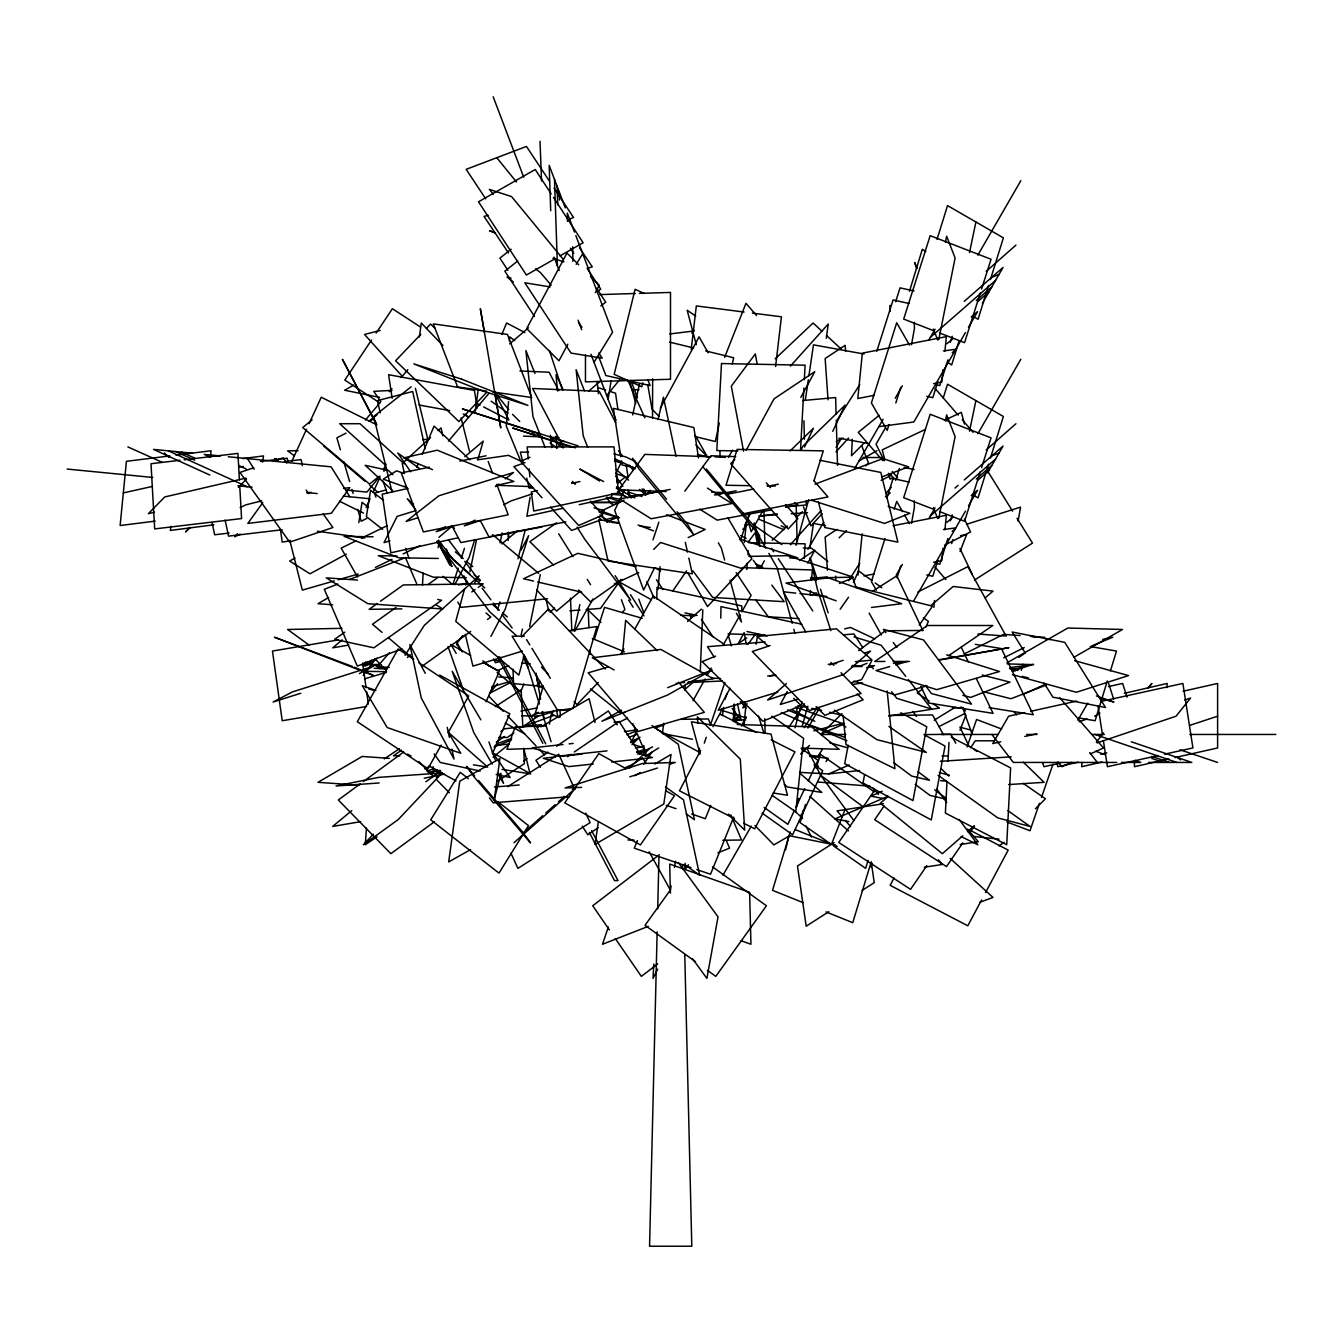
<?xml version="1.0" encoding="UTF-8"?>
<svg xmlns="http://www.w3.org/2000/svg" width="1343" height="1343" viewBox="0 0 1343 1343"><rect width="100%" height="100%" fill="white"/><g stroke="black" fill="none" stroke-linecap="round" stroke-linejoin="round"><path stroke-width="1.5" d="M508.661 537.133L508.661 533.356M652.53 418.009L652.648 378.793M656.811 598.995L656.979 587.512L741.84 605.978L741.756 611.736M720.805 618.133L720.973 606.633L801.788 624.243M657.147 931.924L649.559 1246.22L691.796 1246.22L684.779 954.974M657.701 908.892L658.96 856.498M733.345 721.493L733.849 705.109M508.107 540.406L508.393 532.164M700.274 671.819L702.792 609.84M852.301 439.279L851.512 455.73L864.472 442.653M946.966 781.928L945.388 813.069L1006.713 844.73L1010.624 767.894L951.146 737.189M948.024 761.162L948.981 742.461M653.789 964.056L653.034 978.409L657.717 969.109M684.796 869.475L685.131 863.314M800.529 450.123L803.886 387.993M804.323 379.7L805.112 365.195L721.493 363.55L716.809 450.543L737.71 450.946M804.323 558.302L805.112 543.814L748.672 542.706M422.457 585.363L423.163 573.159M456.939 645.144L457.174 641.081M1081.954 762.555L1081.686 766.702L1102.083 762.018M1166.949 687.616L1167.201 683.453L1124.393 693.29M365.548 661.965L365.246 666.128L376.997 658.204M366.471 828.111L365.246 844.73L376.997 836.807M657.986 589.527L660.017 566.662M746.708 569.533L747.262 563.305M748.001 554.995L748.37 550.831M810.165 594.915L810.517 590.752M811.441 580.361L812.364 569.969L742.175 567.636M933.889 607.355L934.51 600.489M622.615 652.681L625.653 620.332L657.298 650.734M684.796 690.386L685.366 684.309M508.594 401.607L506.261 425.983L520.564 460.716M210.415 456.973L211.019 450.761L175.95 455.143M858.026 575.089L862.156 533.826M943.055 369.661L941.829 382.033L933.62 383.645M944.918 351.094L946.362 336.64L862.357 353.142L857.808 398.535L874.209 395.312M943.055 548.263L941.829 560.652L933.62 562.247M944.918 529.696L946.362 515.259L893.095 525.717M509.316 340.937L509.719 336.942L514.789 340.534M744.291 542.555L746.255 524.19M743.854 725.254L746.036 704.84M691.225 349.415L696.329 305.935L744.072 312.029M775.582 366.505L781.425 316.797L752.365 313.087M663.711 723.273L662.351 733.513L692.552 739.271M722.5 715.55L723.592 707.358M419.385 337.026L421.282 323.008L442.955 345.571M475.304 411.176L478.276 389.151M494.224 800.008L499.898 758.627L459.759 781.206L448.696 861.904L470.587 849.599M826.281 338.335L828.245 324.066L790.372 366.135M598.374 821.664L595.05 844.394L663.795 804.054L671.047 754.464L654.763 764.016M805.28 400.382L808.318 379.817M808.922 375.704L813.455 344.849L864.036 354.015M809.829 548.145L813.455 523.451L825.592 525.65M170.964 526.322L170.292 530.435L213.873 524.811M262.54 462.093L263.53 455.915L242.781 458.584M358.816 522.612L362.056 502.332L368.553 507.419M438.154 547.759L438.792 543.697M608.11 399.324L611.115 380.959M530.116 497.162L526.876 516.266L563.12 508.242M612.106 493.737L611.451 497.565L579.236 504.683M539.668 680.951L538.61 687.146L536.025 673.196M1018.112 521.05L1020.562 507.117L967.279 524.072M756.059 644.287L757.888 634.064M911.528 344.731L914.432 328.464L914.281 322.303M911.528 523.35L914.432 507.066L914.281 500.905M669.989 892.037L671.097 885.893M674.438 867.427L675.546 861.266M848.155 745.231L844.713 763.697L912.988 800.613L926.737 726.731L900.918 712.764M864.539 774.81L863.012 783.019L931.27 819.935L945.036 746.053L924.739 735.074M549.388 724.146L551.788 711.874M945.422 242.361L946.647 236.234L955.108 258.007L938.774 339.712M945.422 420.98L946.647 414.853L955.108 436.609L938.774 518.314M469.966 571.581L476.496 539.785M500.066 542.874L502.114 532.936M529.662 626.375L540.289 574.703M969.512 252.602L975.908 221.998M969.512 431.204L975.908 400.6M574.065 631.143L579.874 604.619M632.687 414.92L639.402 384.266M719.344 423.129L715.315 441.511L695.321 436.643M732.321 363.869L733.664 357.742L705.679 350.926M521.168 634.752L522.444 629.112M785.621 849.8L788.912 835.648L835.581 845.049M870.835 866.99L871.775 862.945M796.735 806.841L798.682 798.497M803.013 810.618L801.452 817.283L793.814 810.182M657.969 419.587L663.425 397.226L676.016 456.234M642.793 382.755L641.803 386.801L614.171 374.328L635.105 289.316L644.321 293.479M518.012 558.822L525.046 530.686M494.375 798.984L501.006 773.316M464.51 589.073L455.764 621.356L518.868 675.093L524.341 654.914M465.601 585.028L466.692 580.999M796.046 545.241L808.687 499.596M794.955 727.822L802.09 702.02M802.157 726.378L807.764 706.183M620.802 486.535L619.123 492.411L627.416 497.665L655.955 492.126M543.294 685.988L535.135 713.905L573.041 708.315L596.93 626.526L569.012 630.656M477.974 459.121L483.245 441.125L464.863 456.704M805.481 804.524L800.109 822.621L830.377 843.723M816.208 768.347L820.388 754.262L874.192 791.799M868.082 860.326L865.681 868.367L833.734 846.073M790.221 831.955L772.527 890.325L803.097 902.647M871.053 862.357L852.755 922.691L826.012 911.897M909.463 291.263L922.339 249.261L925.814 251.561M959.036 340.954L951.683 364.96L948.208 362.66M951.683 543.562L952.909 539.567M1021.268 670.291L1023.097 664.315M1107.337 680.918L1095.116 720.738L1078.949 717.968M1110.409 670.963L1116.52 651.053L1090.264 646.537M814.026 480.744L823.293 450.862L737.139 449.401L726.009 485.259L750.636 485.679M937.028 239.373L947.537 205.613L1003.389 237.862L990.412 279.562M943.206 398.116L947.537 384.232L1003.389 416.481L990.412 458.164M988.566 285.505L978.057 319.265L972.651 316.142M988.566 464.124L978.057 497.867L972.651 494.744M889.032 424.522L887.186 430.398L871.406 402.984L896.688 322.773L909.496 345.033M895.815 403.001L900.75 387.355M884.97 538.543L871.406 581.586L876.341 590.165M894.22 509.198L896.688 501.375L902.597 511.649M897.04 577.708L900.75 565.957M876.778 351.413L893.078 299.942L909.093 303.484M895.663 301.705L900.045 287.855L914.063 290.944M886.8 498.354L893.078 478.561L909.093 482.087M895.663 480.324L899.424 468.438M937.817 381.815L932.797 397.662L926.804 396.336M950.357 342.23L952.237 336.304M947.94 359.84L939.781 385.559L935.786 384.686M980.323 293.009L964.559 342.65L939.831 333.081M981.582 289.03L991.05 259.249L930.179 235.663L903.688 319.08L934.124 330.865M937.817 560.434L932.797 576.265L926.804 574.938M950.357 520.849L952.237 514.906M947.94 538.442L939.781 564.178L935.786 563.288M980.323 471.611L964.559 521.269L939.831 511.683M981.582 467.649L991.05 437.852L930.179 414.282L903.688 497.699L934.124 509.484M453.128 583.987L458.164 568.123M461.32 558.218L464.477 548.297M474.801 539.483L469.127 557.328L454.757 584.759M497.464 609.923L499.982 601.983M594.378 639.201L604.501 607.372L642.256 618.3M652.967 539.936L658.842 522.209M740.396 540.658L749.528 513.06M736.149 722.887L738.784 714.946L733.631 721.46M608.345 926.955L602.487 944.247L648.233 926.368M704.286 743.132L706.267 737.257M710.262 725.505L724.867 682.395M719.747 714.929L721.745 709.054M725.069 699.25L727.05 693.374M967.094 746.96L976.579 719.495L1001.71 729.048M1039.465 803.282L1029.997 830.746L1006.797 821.933M1041.496 797.406L1053.013 764.066M960.027 551.57L966.675 534.48L960.53 535.639M960.027 730.172L965.936 714.98M831.518 844.243L845.301 808.889M724.666 357.238L745.986 303.3L756.545 315.538M644.506 754.581L646.05 750.771M637.388 840.584L634.316 848.188L690.99 867.578M710.716 805.38L705.327 818.693L691.645 814.026M733.647 817.165L710.531 874.259L696.849 869.576M501.929 334.289L506.58 323.008L524.844 332.544M523.921 684.023L520.698 691.763L497.061 672.457M416.783 467.213L418.344 463.486M422.29 454.135L434.091 426.084L469.916 459.843M486.099 701.751L499.378 671.315L483.195 662.368M492.361 753.776L509.786 713.821L439.698 675.093M853.46 582.426L858.53 570.909L871.842 580.512M925.864 627.114L928.399 621.356L923.413 617.763M291.817 461.337L306.523 429.29M309.125 423.633L321.229 397.226L376.795 424.808M366.135 507.486L369.594 499.949M373.052 492.411L379.968 477.319M383.443 469.781L386.029 464.124M741.521 726.043L745.953 716.625M794.082 811.155L787.888 824.333L764.201 807.479M795.862 807.378L804.709 788.559M808.251 781.022L817.988 760.323L801.066 748.286M744.576 525.617L750.787 512.489M801.15 449.922L802.929 446.161L845.167 405.066L832.744 431.321M804.558 447.001L813.438 428.249L790.12 450.929M745.466 702.355L742.813 707.979L747.178 703.715M553.501 710.598L551.704 714.375L559.276 717.515M631.059 742.78L637.354 729.568M615.917 473.407L621.373 462.093M691.779 333.131L693.609 329.371M624.696 489.926L614.674 510.34L643.599 590.097L654.528 567.837M520.95 550.311L528.605 535.689L505.253 609.034L490.9 636.448M700.559 750.519L679.474 790.826L734.52 818.609M713.015 726.714L719.73 713.888L756.428 732.422M567.82 344.228L558.973 360.797L526.674 328.599L566.981 253.072L578.715 264.772M595.352 292.64L599.28 285.27L590.467 276.49M894.069 877.953L890.14 885.339L967.816 925.78L981.599 899.944M985.544 892.558L1008.19 850.102L971.207 830.83M730.088 688.237L718.27 710.296L777.782 692.081M787.216 691.611L780.317 704.471L798.162 699.015M871.506 661.209L861.652 679.575L851.731 682.613M746.171 450.274L773.988 398.888L814.748 371.692L800.831 397.377M744.19 632.553L738.23 643.566L746.725 637.908M807.781 563.137L814.748 550.294L799.454 560.501M660.269 408.238L699.099 336.824L708.13 352.789M728.46 457.409L732.523 450.09M762.404 511.565L751.224 531.71L747.631 519.993M730.491 632.352L728.46 636.028L731.448 645.798M620.852 654.242L623.891 648.787M635.004 628.776L653.218 596.023L724.347 644.371M693.005 700.761L705.142 678.937M707.157 675.294L711.202 668.025M441.175 745.113L427.913 768.767L357.322 721.728L398.132 648.921L413.627 659.245M375.872 690.47L362.325 685.719L387.187 727.52L460.75 753.255L448.31 732.355L468.724 695.959L418.781 662.687M760.356 567.971L764.368 560.82M722.987 645.379L740.043 614.96M742.058 611.384L751.09 595.268L736.149 572.655M574.636 631.378L592.968 598.978M807.932 549.421L823.662 522.175M854.517 468.757L883.106 419.251M895.21 398.267L902.378 385.861M928.953 339.813L935.064 329.253M977.838 255.153L1020.831 180.684M885.373 427.981L876.039 444.18L884.282 460.8M965.483 332.51L913.828 422.004L878.826 426.654M968.471 327.356L977.536 311.626L971.224 316.982M982.421 303.199L1003.053 267.442L964.24 301.352M722.987 875.166L751.308 826.13M807.932 728.04L819.482 708.063M896.234 575.106L902.378 564.463M928.953 518.432L935.064 507.855M977.838 433.772L1020.831 359.286M913.828 600.606L965.483 511.129M968.471 505.958L977.536 490.245L971.224 495.584M987.609 472.82L1003.053 446.061L964.24 479.955M1077.841 720.217L1087.746 703.111M836.085 447.387L841.222 438.573L836.202 441.881M742.528 725.237L744.626 721.695M576.197 264.336L582.728 253.726M594.042 362.291L612.559 332.225L575.862 235.629M837.377 419.688L859.738 384.618M848.558 580.764L859.738 563.237M804.272 727.654L817.383 707.241M405.049 655.25L424.254 625.435L479.082 575.845L474.566 582.862M371.507 340.048L344.815 380.086L379.75 402.866M376.141 333.081L392.391 308.705L420.342 326.937M970.687 747.682L975.253 740.799L993.954 740.799M788.324 727.973L804.524 703.85M822.369 749.478L817.887 756.159L809.594 755.303M825.979 761.599L828.211 758.258L809.544 756.327M643.666 764.285L651.825 752.214M672.809 590.987L686.575 570.842M874.881 789.869L838.754 842.447L910.554 889.351L926.871 865.614M884.03 806.136L874.696 819.7L946.496 866.604L962.813 842.867M969.814 832.694L974.464 825.895M840.147 609.235L848.541 597.232M919.317 625.015L932.495 606.163L855.743 586.958M620.919 579.555L600.539 608.396L586.203 609.521M262.825 502.551L247.834 523.417L331.318 513.295L349.768 487.61L343.657 488.365M684.829 869.811L688.439 864.774M684.796 491.202L710.9 455.747L735.679 456.637M748.101 542.219L755.286 532.567L757.2 542.723M747.833 644.472L755.018 634.803M363.181 675.462L375.788 658.741M456.419 643.935L462.831 635.692M1096.341 742.058L1103.644 732.942M379.968 476.094L366.924 492.075L346.259 490.061M383.88 471.292L386.482 468.103M1147.946 688.288L1151.908 683.453L1147.862 688.136M606.667 395.564L619.476 379.985M622.313 612.559L624.931 609.437L621.406 599.767M365.414 420.057L379.985 402.732M389.269 391.72L391.921 388.563M401.204 377.551L407.819 369.678M448.411 441.142L489.003 393.331M558.856 445.557L562.918 440.789M489.557 693.156L497.531 683.772M885.893 493.401L891.248 487.224M389.42 652.765L377.098 666.9L389.269 667.337M457.157 642.239L462.63 635.961M237.526 533.691L234.79 536.747L240.296 534.145M790.372 544.738L821.228 510.458M836.001 451.869L848.625 438.019M822.185 513.647L810.954 525.969L803.416 506.831M865.647 465.92L868.451 462.848L861.669 445.624M646.05 494.896L650.264 490.313M734.822 459.306L730.693 463.721L788.207 528.907L797.843 518.566L785.521 504.599M367.663 661.612L363.399 666.128L371.709 660.118M373.337 834.188L363.399 844.73L398.267 819.532L442.25 772.829M420.779 334.34L395.597 360.763L458.903 421.517L486.871 392.156M426.369 328.464L430.566 324.066L435.082 328.414M521.487 637.018L548.464 608.933L605.34 669.049M598.239 682.395L576.936 704.571L574.099 701.566M238.382 487.375L246.541 479.015M653.688 549.405L660.555 542.488L742.797 568.828L731.817 579.874M550.093 612.341L554.458 607.993M1035.436 808.738L1045.458 798.749L1023.165 783.355M839.073 537.855L846.459 530.619M800.613 754.094L809.493 745.415M842.027 713.569L821.312 733.832L843.723 724.095M742.813 529.36L748.639 523.703M632.016 744.643L638.009 738.818L630.69 742.142M629.363 768.196L648.837 749.26L637.858 754.262M775.196 358.816L813.103 323.008L822.034 331.301M772.175 540.289L787.334 525.969M796.416 517.374L802.493 511.649M430.599 437.482L402.228 463.553L404.444 473.559L396.538 470.839L383.225 479.166L406.677 487.559M438.07 430.616L441.041 427.88L442.821 435.871M407.416 657.516L410.454 654.763M687.532 621.456L701.348 609.134M684.762 689.647L695.506 680.062M522.393 833.701L542.69 815.721M545.829 812.951L555.196 804.658M558.319 801.889L564.564 796.365M513.983 842.749L574.905 788.811M986.182 271.37L1015.946 245.114M976.294 300.479L991.94 286.697M978.023 301.453L988.985 291.817M986.182 449.972L1015.946 423.716M976.294 479.082L991.94 465.299M978.023 480.072L988.985 470.419M645.379 494.845L650.079 490.715M888.193 796.349L880.336 803.248L942.35 853.695L962.797 835.782M967.497 831.653L973.793 826.146M930.38 337.345L995.583 280.402M954.94 488.097L958.029 485.377M930.38 515.947L995.583 459.004M786.444 683.604L767.592 700.056L843.891 674.387L870.583 651.086L864.724 653.067M931.186 605.357L953.144 586.488L993.014 591.121L985.174 597.853M509.652 343.875L528.403 327.843M588.889 390.947L601.395 380.27M438.909 537.334L452.692 525.65M946.865 343.774L953.194 338.419M952.187 352.756L955.343 350.087M946.865 522.377L953.194 517.038M952.187 531.375L955.343 528.706M501.812 543.932L517.491 530.754M580.142 591.34L556.606 611.099L536.78 590.03M617.662 483.312L625.435 476.799M342.264 639.889L332.695 647.813L348.71 645.093M351.816 810.584L332.695 826.432L360.713 821.664M435.3 774.357L440.084 770.395L428.064 772.443M312.096 419.872L302.712 427.544L369.543 484.101L378.927 476.412M879.077 415.39L858.244 432.379L882.72 460.582M436.441 777.194L439.681 774.558M500.973 731.499L504.213 728.863L541.38 724.649L538.14 727.285M493.032 757.167L509.232 743.972L494.778 745.617M885.44 496.792L890.258 492.898M511.146 249.21L499.898 258.125L507.855 270.279M517.71 260.995L504.85 271.168L534.43 316.327M411.159 386.801L373.707 416.481L392.005 491.773M597.517 291.632L600.724 289.081L587.076 268.231M600.858 305.952L605.693 302.125L596.577 288.241M368.838 421.249L376.997 414.853M495.5 486.602L498.773 484.034M505.321 478.897L513.513 472.484L438.892 495.785L406.14 521.437L417.925 517.76M523.837 761.095L527.144 758.56M659.396 854.685L592.733 905.77L609.336 929.876M657.617 963.921L641.366 976.378L615.262 938.488M858.647 650.6L885.322 630.757L923.027 630.455M360.109 783.976L338.302 799.975L390.863 853.695L434.461 821.698M363.466 781.508L403.706 751.979M425.865 781.777L440.806 770.983M396.034 607.439L372.515 624.26L382.083 632.402M427.93 584.608L438.003 577.389M421.971 666.329L470.671 631.479M487.459 619.459L490.816 617.058L486.032 612.979M377.249 603.511L369.107 609.319L401.876 608.866M380.505 601.194L403.336 584.944L483.211 583.836L478.309 587.311M471.796 591.961L475.053 589.644M556.64 522.813L529.864 541.665L553.534 565.134M622.329 579.421L590.534 601.798L578.699 590.064M344.798 632.184L334.642 639.318L373.874 647.813L441.595 600.287L437.667 599.448M998.94 845.922L1004.01 842.363M401.641 750.116L393.465 755.756L399.744 755.84M496.373 742.125L504.548 736.468M513.798 732.976L507.268 737.492L498.891 737.391M521.974 727.318L538.325 716.004L521.588 715.785M547.978 752.097L535.907 760.323L540.356 767.239M556.606 746.221L608.329 710.967L617.209 724.817M567.434 756.663L570.876 754.313M574.334 751.962L619.157 721.426L640.242 754.296M598.155 827.724L587.814 834.775L582.258 826.13M948.645 655.669L992.846 625.502L927.442 625.502L874.729 661.461L884.953 661.461M384.316 758.862L399.425 748.672M1018.833 657.382L1023.987 653.907M836.823 529.427L825.139 537.133L827.439 570.154M495.382 706.586L521.202 689.815L522.796 726.748L554.055 715.299M496.843 781.592L524.391 763.697L523.77 749.327M834.137 842.565L797.49 866L806.186 926.2L828.866 911.679M862.021 890.476L874.226 882.653L871.238 861.904M872.53 591.289L896.805 575.845L922.876 630.522M974.464 580.075L1032.498 543.109L1017.02 518.247M507.688 786.629L558.755 754.262L574.435 788.442M625.318 768.733L641.887 758.409M645.194 756.344L658.708 747.933M917.47 692.451L922.725 689.228M934.157 720.184L955.175 707.274M1094.679 716.205L1099.934 712.999M634.853 775.7L640.292 772.51M790.037 835.464L773.904 844.932L754.951 825.525M328.599 597.501L317.989 603.712L332.56 604.736M424.791 768.951L430.096 765.846M540.86 726.865L589.107 698.713L595.05 722.551M859.016 460.968L876.929 450.66M1006.981 662.838L1067.853 628.02L1122.496 629.481L1074.165 657.13M554.76 258.897L526.389 275.03L478.494 201.786L535.236 169.52L551.201 193.929M560.081 255.875L583.131 242.764L553.484 197.421M353.612 385.156L344.631 390.209L379.565 397.394M621.456 710.212L601.865 721.258L667.672 694.986L712.193 669.888L667.672 687.65M295.091 558.084L289.635 561.021L309.964 573.814L346.343 554.139M445.221 526.892L436.257 531.694L453.85 525.852M475.053 520.11L464.292 525.868L479.938 520.664M503.743 504.8L510.928 500.973L532.432 493.838M359.387 673.582L373.455 666.229L292.405 691.914L273.082 702.036L300.748 693.257M346.024 433.134L336.875 437.852L340.35 449.771M369.829 420.879L373.505 418.999M366.689 518.432L361.2 521.269L357.725 509.35M490.178 692.954L510.474 682.546M531.039 716.054L538.409 712.277M627.534 718.102L620.214 721.812L613.986 722.181M917.873 592.011L967.816 566.662L1006.176 636.229M630.723 742.041L640.04 737.29M639.688 753.423L652.564 746.893M881.126 480.425L890.459 475.707M944.482 545.208L970.603 531.979L964.392 518.986M938.875 726.647L964.996 713.418M964.224 653.957L1003.557 634.366L1020.076 635.541M1003.657 657.852L1024.256 647.595M572.387 789.449L575.106 788.106M355.929 540.91L341.156 548.112L357.507 576.953M361.468 538.207L387.338 525.617M375.368 567.434L392.005 559.343M403.085 553.937L419.721 545.829M240.128 507.587L245.685 504.901L261.7 500.838M624.092 500.116L601.362 510.978L618.754 517.609M688.17 537.603L705.209 529.461L666.564 514.705M925.545 429.324L882.217 449.855L884.819 459.625M944.364 420.393L961.319 412.351L964.442 424.069M893.783 477.369L890.023 479.149L888.462 473.29M614.288 583.97L638.68 572.571M1022.678 694.532L1045.358 684.292M1071.412 762.438L1061.96 766.702L1057.848 761.985M1090.315 753.91L1103.543 747.95L1059.61 697.605M508.661 665.658L497.38 670.694L483.883 662.619M529.981 457.258L520.698 461.32L578.682 525.516L602.822 514.957L590.4 501.191M799.505 772.359L828.614 773.921L849.179 764.99M882.166 791.329L870.818 796.147L882.855 798.464M887.807 796.382L834.859 818.894L848.91 821.597M606.784 521.856L618.082 517.089M810.736 595.318L816.46 592.951M839.392 583.466L852.755 577.926L856.129 587.613M1013.394 670.661L1024.877 665.927M1091.708 645.916L1112.759 637.237L1102.737 639.402M715.55 656.156L702.171 661.629L762.891 721.191L801.116 705.579L793.713 698.31M624.512 767.995L630.287 765.628M430.029 772.98L437.533 769.925M494.006 747.044L511.448 739.959M626.98 734.705L636.649 730.877M867.024 663.308L860.057 666.094L852.167 665.473M717.901 852.788L729.551 848.188L726.311 840.584M991.419 277.413L999.007 274.442M991.419 456.016L999.007 453.061M337.832 584.02L324.301 589.292L357.339 666.128L401.792 648.787M349.432 579.488L405.452 557.63L417.018 584.524M636.8 752.231L644.422 749.243M1046.432 684.964L1010.943 698.746L983.11 691.628M569.65 218.993L573.545 217.516L554.021 188.037M814.932 484.202L882.804 458.634L908.64 466.827L881.495 477.05M496.406 743.972L511.784 738.331M979.735 902.295L993.014 897.443L950.156 858.378M525.012 462.613L513.882 466.625L542.018 497.749M1079.117 721.812L1086.907 719.009M628.692 737.324L636.431 734.604M654.78 728.141L663.962 724.901M253.693 467.8L239.944 472.451L289.685 542.136L332.896 527.514L323.193 513.933M273.334 461.153L283.155 457.829L286.798 462.932M1184.727 699.988L1190.637 697.991L1176.032 716.205L1097.097 742.897M829.504 664.903L843.203 660.303M770.127 645.58L752.281 651.506L809.544 710.531L861.064 693.441L841.02 672.776M1189.881 725.321L1217.614 716.205M1012.202 671.097L1033.489 664.281M629.733 776.825L657.449 768.062M669.334 764.318L675.277 762.438L642.307 763.546L565.101 787.938L581.586 787.384M488.046 215.216L484.068 216.458L508.477 252.988M588.301 268.08L592.28 266.837L579.488 247.7M414.97 510.877L397.108 516.384L384.014 542.656L389.974 540.826M426.805 771.033L434.628 768.632M769.774 676.1L773.736 674.891M522.41 651.12L472.937 666.128L465.232 634.265M534.9 717.196L552.644 711.908M364.524 678.853L386.196 672.423M491.706 686.877L509.433 681.64M608.211 667.018L588.184 672.809L638.261 731.431L704.336 712.327L678.618 682.227M889.771 666.564L876.039 670.543L936.726 689.647L999.511 671.517L946.664 654.864M895.663 664.869L907.432 661.461M334.289 580.915L302.326 590.097L289.769 540.255M338.285 579.756L358.279 574.015M386.448 489.775L374.563 493.133L375.889 497.095M866.52 667.84L874.562 665.574M927.106 685.803L894.891 694.868L853.947 681.035M813.858 730.844L843.757 723.105M380.187 330.428L364.541 334.457L401.993 375.99M604.585 519.909L618.015 516.484M844.613 628.877L850.488 627.45L874.763 638.882M245.87 478.108L164.719 496.96L148.385 513.681L154.479 512.254M496.155 485.545L513.849 481.466L437.197 450.19L403.773 457.896L432.513 469.614M501.426 661.31L495.349 662.703L493.636 658.943M1183.133 691.225L1217.614 683.453L1217.614 747.95L1175.007 757.553M1168.93 758.929L1134.449 766.702L1134.449 762.555M123.338 492.915L151.809 486.535M406.593 488.751L382.184 494.207L390.863 552.812L457.98 537.804M1024.642 712.646L1008.627 716.205L992.762 743.569L1000.77 741.789M1030.652 711.32L1076.717 701.096M1024.81 736.451L1036.83 733.798M1108.445 686.575L1122.647 683.453L1126.978 697.135M1060.147 763.143L1043.931 766.702L1042.688 762.807M1100.706 754.195L1106.783 752.869M1078.177 762.236L1057.898 766.702L1056.656 762.807M1101.495 701.315L1182.898 683.453L1192.92 747.95L1164.431 754.195M1158.321 755.538L1107.438 766.702L1103.358 740.513M537.401 490.631L531.324 491.924L533.759 511.045L618.77 492.915L616.336 473.794L628.121 477.655L626.274 465.299M571.799 483.295L579.907 481.566M839.174 439.01L843.253 438.137M429.508 467.196L401.238 472.887L423.381 531.929L508.208 514.822L496.776 484.353M459.793 461.085L486.048 455.797M424.203 778.218L444.483 774.139M624.814 712.428L620.819 713.217L590.467 688.925M753.675 489.037L726.932 494.342L743.653 513.681L827.976 496.96L813.824 480.609M768.062 486.183L778.352 484.151M520.916 711.102L537.049 707.912M863.969 575.946L874.209 573.931M714.392 494.963L722.198 493.452M565.856 521.923L488.886 536.747L480.257 520.513M541.867 526.976L460.85 542.572L452.205 526.338M670.14 489.423L619.627 498.941L651.086 518.767L731.901 503.541L707.442 488.113M715.987 494.593L736.199 490.783M771.688 509.853L717.145 520.127L699.669 509.115M785.823 507.184L797.943 504.901L794.452 502.702M940.738 659.866L1008.895 647.662L938.891 659.782M290.457 540.742L282.215 542.136L280.502 529.847M338.318 639.923L272.461 651.053L282.215 720.738L366.605 706.485M852.419 684.494L862.592 682.899M888.596 716.02L939.445 708.08L932.63 703.413M883.375 803.752L837.042 810.853L842.481 817.182M960.195 844.495L978.325 841.708L967.464 829.067M924.253 867.242L942.383 864.456L938.304 859.721M477.369 459.843L508.426 455.344L523.434 462.395M624.411 731.666L636.481 729.92M760.675 516.048L777.144 513.815M869.19 666.682L873.219 666.128M893.347 663.392L903.403 662.015M943.457 350.926L955.813 349.281M943.457 529.528L955.813 527.883M1010.255 667.521L1030.484 664.852M169.755 455.915L126.427 461.32L120.131 525.516L155.217 521.134M871.489 607.472L901.69 603.712L828.262 577.843L785.991 583.097L836.219 600.808M669.754 333.954L694.415 330.932M307.01 492.797L311.072 492.31M676.184 683.402L684.477 682.395M688.64 681.891L713.553 678.853L660.84 649.441L592.33 657.768L614.137 669.939M179.962 460.28L151.004 463.721L154.68 528.907L241.589 518.566L239.742 485.981M184.109 459.793L237.912 453.397L239.407 479.871M260.408 461.438L287.217 458.232L288.057 462.244M239.255 466.995L243.385 466.508M284.615 461.572L301.117 459.591L302.376 465.618M229.082 533.053L214.645 534.783L212.093 522.746M282.148 529.73L228.545 536.142L225.137 520.094M458.215 584.927L466.407 583.97M828.614 773.921L859.671 770.513M422.793 439.732L428.786 439.094M563.036 744.509L532.432 747.816L558.05 756.159L607.002 750.888M569.147 743.854L573.226 743.418M635.541 747.816L641.669 747.161L633.795 744.593M555.498 756.948L543.26 758.258L568.878 766.618L593.354 763.982M559.578 756.495L582.023 754.078M611.703 762.001L652.497 757.603L636.733 752.466M547.474 598.777L461.018 607.355L457.762 602.067M828.262 664.332L836.605 663.509M855.373 661.696L872.06 660.068L836.454 628.809L757.217 636.498L768.062 646.017M802.627 400.55L835.648 397.545L836.101 413.98M785.588 506.848L806.236 504.985L806.119 500.872M810.887 578.397L827.389 576.902M843.622 634.803L853.913 633.963L862.794 647.662M765.107 641.971L707.492 646.688L714.14 656.979M767.676 676.049L775.901 675.378M494.425 786.998L519.237 785M569.633 796.684L493.099 802.795L489.406 797.86M569.835 610.796L580.058 609.991M442.3 772.947L378.642 777.379L336.069 785.974L379.179 782.969M758.795 515.997L777.043 514.738M791.245 513.765L807.479 512.64M1010.205 668.948L1020.311 668.26M940.285 761.313L1011.229 756.848M1008.643 784.564L1044.115 782.331L1023.4 762.203M392.038 390.36L373.723 391.35L380.908 401.591M687.465 682.63L722.215 680.968M632.721 389.873L638.983 389.671M599.985 294.587L635.239 293.496M639.386 293.378L670.493 292.421L670.493 379.263L585.464 381.865L585.464 354.988M546.366 725.925L515.225 726.865L506.915 749.31L535.975 748.42M298.079 450.644L287.637 450.862L294.201 455.646M341.928 628.323L287.637 629.481L308.991 645.009M361.972 664.785L380.774 664.399M590.702 502.668L619.929 502.148M748.874 556.405L787.334 555.666L853.393 577.154L810.87 577.977M789.684 557.983L797.776 557.832L739.489 538.862M889.066 715.483L932.512 714.946L943.457 734.655M681.254 719.311L708.332 718.958L710.8 724.75M923.917 734.604L950.81 734.268L955.78 743.233M942.047 756.008L948.259 755.941M722.786 840.248L741.521 840.013L730.827 814.966M524.391 636.078L512.086 636.213L557.479 710.078L569.768 709.96M851.647 666.581L862.122 666.497M868.401 666.447L872.597 666.413M528.571 452.104L520.345 452.155L523.3 464.141M533.305 488.08L529.192 488.097L526.741 478.125M571.765 482.859L575.895 482.859M893.129 661.461L909.48 661.461M820.691 734.453L845.872 734.453M941.141 734.453L998.302 734.453M1026.656 734.453L1036.897 734.453M1092.094 734.453L1104.299 734.453M1189.848 734.453L1275.85 734.453M1116.688 762.438L1013.361 762.438L991.839 734.453M1121.489 762.438L1140.795 762.438L1134.953 760.339M1148.466 762.438L1191.812 762.438L1131.36 741.789M863.045 457.476L881.176 457.543M952.506 707.811L962.696 707.845L965.483 710.951M592.112 502.299L619.106 502.702M733.479 719.747L745.684 719.932M627.987 840.013L634.097 840.097M767.038 485.948L775.247 486.082M373.102 536.797L344.06 536.344L398.938 557.832L438.355 558.453M396.957 555.968L378.29 555.666L433.168 577.154L466.357 577.675M386.616 671.701L363.785 671.282L373.253 675.378L274.509 637.237L352.37 666.464M1007.216 663.912L1033.522 664.617M803.299 547.994L811.558 548.246L827.792 561.458M737.223 724.498L811.558 726.865L839.157 749.31L801.989 748.118M680.548 615.279L695.002 615.765M728.04 633.862L765.191 635.105M710.9 456.771L644.841 454.387L618.754 489.842L666.229 491.555M715.03 456.905L725.354 457.291M711.639 492.176L732.288 492.915M497.128 485.31L531.694 486.636M519.892 370.953L549.086 372.229L558.772 390.695M523.501 436.122L542.287 436.928M562.935 447.823L550.63 437.298L558.957 437.65M740.329 701.919L744.324 702.104M756.529 566.931L762.639 567.283M798.951 618.603L768.347 616.79L755.975 600.203M498.689 676.99L513.328 677.846M712.512 678.081L720.553 678.584M357.456 580.042L326.231 577.843L367.848 603.712L442.787 608.983L435.854 604.669M374.143 668.26L386.583 669.133M389.285 758.359L362.224 756.445L317.989 782.331L359.622 785.252M1030.4 636.297L1044.854 637.337M977.838 634.03L1004.698 635.961M818.122 782.029L869.811 786.159M940.469 780.669L946.647 781.19M613.801 493.536L617.881 493.905M611.334 494.274L621.524 495.198M629.666 495.92L633.745 496.272M192.519 453.229L153.505 449.401L209.793 475.019M220.453 455.965L204.287 454.387L209.894 457.04M228.276 456.738L331.117 466.827L349.818 496.776M67.15 469.06L152.733 477.453M237.879 485.797L252.081 487.19M307.01 492.579L317.2 493.569M343.372 496.138L370.232 498.773M611.988 522.477L618.25 523.099M495.382 660.403L499.478 660.806M522.058 663.022L530.267 663.828M542.287 686.407L513.563 683.587L512.976 669.2M814.311 765.762L818.458 766.181M974.011 836.488L999.041 839.123M795.795 593.136L783.389 591.793L805.783 631.999M799.941 593.589L826.835 596.493M637.002 751.744L645.278 752.668M486.435 391.065L457.594 386.952L433.302 323.881L507.469 334.457L531.022 395.614M492.612 391.938L531.761 397.511M317.368 531.224L364.708 537.989M619.392 522.83L598.827 519.707L608.026 561.021L692.333 573.814L688.825 558.067M639.956 525.936L650.23 527.497M773.199 793.025L787.485 795.241L771.016 734.134L691.36 721.812L699.871 753.339M473.374 764.822L487.71 767.105M502.03 769.371L530.686 773.921L492.78 752.819M975.303 644.355L1001.425 648.568L1033.271 714.745L989.052 707.627M550.177 286.932L524.828 282.785L571.01 353.075L602.218 358.178L598.844 353.041M1031.659 636.448L1035.705 637.136M1045.811 638.882L1049.857 639.57M371.373 664.6L379.347 665.977M839.19 438.204L867.511 443.341M419.016 404.998L449.67 410.622M819.868 460.263L880.84 472.451L897.896 542.136L824.753 527.514L818.407 501.644M797.826 705.579L807.747 707.56M811.726 708.349L821.647 710.329M480.19 771.067L440.235 762.455L434.225 753.943M496.188 774.491L510.172 777.513L492.176 751.979M684.997 612.828L697.118 615.463M746.96 631.512L767.172 635.91M904.057 467.347L914.063 469.563M609.974 497.145L619.878 499.378M636.129 566.746L577.859 553.333L523.468 578.749L533.507 581.066M537.536 581.989L581.737 592.162M945.841 799.135L930.011 795.409L915.221 784.379M634.081 467.767L622.01 464.896L621.389 460.85M669.687 342.146L693.676 347.988M697.37 454.37L709.356 457.291M733.362 718.354L741.454 720.368M829.571 712.226L843.421 715.701M364.306 662.821L384.484 667.891M1022.325 676.402L1028.302 677.913M982.169 675.025L1009.986 682.143L970.771 697.386L962.83 695.355M613.969 453.884L625.771 456.905L635.121 461.421M1009.835 668.361L1017.927 670.493M1099.749 698.31L1113.918 702.036L1096.459 695.959M960.916 727.436L970.788 730.038M939.244 772.527L949.35 775.18M368.737 688.959L374.714 690.587M593.992 507.855L604.081 510.625M1074.618 660.655L1128.54 675.579L1076.297 692.283L1012.387 674.606M511.045 278.135L507.083 277.027L513.462 282.064M829.806 742.813L847.752 747.833M599.129 511.935L619.19 517.81M854.047 636.901L881.126 645.228L905.719 676.318M722.618 710.648L746.406 717.985M521.168 428.064L538.845 433.604M550.63 437.298L564.362 441.612M614.574 460.733L622.43 463.201L614.624 460.565M888.176 506.412L909.916 513.295L884.584 523.417L811.457 500.251M597.887 387.573L605.727 390.074M609.655 391.333L615.53 393.214L617.981 409.682M552.913 258.309L564.026 261.902M578.111 445.893L462.445 408.893L519.221 427.41M575.459 447.79L512.657 428.031L571.396 447.185M755.991 564.312L761.817 566.209M616.336 488.013L624.226 490.631M628.171 491.941L641.971 496.541M607.086 497.263L618.922 501.191M495.433 232.742L489.507 230.761L495.332 232.876M1179.993 749.78L1217.614 762.438M1151.807 756.445L1169.585 762.438M1151.824 758.442L1163.676 762.438M1094.948 734.453L1176.871 762.438M666.246 805.33L676.016 808.671M1011.447 669.603L1015.325 670.963M795.492 707.157L843.857 724.045M781.307 712.529L807.412 724.246L844.512 737.206M741.185 940.788L750.938 944.247L749.612 892.356L669.687 864.053L670.442 893.112M1095.687 751.257L1105.423 754.749M278.404 460.095L274.509 458.634L278.303 460.263M638.076 524.995L653.537 530.888M795.224 829.605L837.26 846.543M592.33 638.513L624.478 651.859M758.711 519.17L783.842 529.696M787.703 709.927L814.781 721.258L792.387 710.011M807.412 724.246L846.862 740.748M354.317 667.186L359.991 669.653M536.579 685.249L544.1 688.606M181.523 452.155L194.819 458.148M175.631 451.584L194.634 460.129M127.854 446.9L162.15 462.311M168.395 450.862L247.179 486.72M238.752 465.501L246.222 469.043M614.876 458.769L635.44 468.673M961.235 836.639L977.805 844.73L959.137 819.398M339.46 501.191L363.533 513.144M960.9 706.955L964.492 708.751M781.19 525.768L784.916 527.648M771.1 739.842L794.955 751.879L754.716 828.816L743.703 823.242M476.379 403.169L480.005 405.049M483.631 406.929L509.014 420.074M528.941 430.415L534.38 433.235M603.695 481.583L579.823 469.06L599.566 481.029M616.538 488.315L634.903 497.951M740.732 535.572L746.137 538.459M656.576 729.098L699.602 752.365M463.251 414.047L468.707 417.018M450.862 644.506L470.621 655.418M407.483 754.094L411.076 756.075M429.055 766.014L455.999 780.904M618.989 581.771L651.254 599.683M625.855 768.616L598.827 753.591L564.748 802.862L640.41 844.932L674.505 795.66L665.49 790.658M505.253 723.054L524.626 733.832M655.25 567.904L660.588 570.943M617.511 491.907L626.476 497.346M695.708 316.058L687.18 310.267L696.295 344.748M917.286 692.954L929.222 701.096M973.44 749.008L976.865 751.375M888.898 726.445L926.334 752.416L876.861 739.64L834.322 710.128M753.373 524.777L781.844 544.57M811.29 577.037L816.393 580.596M771.789 716.188L803.601 738.331L795.744 811.793L772.309 795.476M491.085 401.171L507.939 413.107M519.724 421.467L512.539 414.349M536.579 433.42L541.632 436.995M550.042 442.972L556.791 447.739M419.134 468.22L397.797 453.061L410.689 471.829M814.244 764.755L822.705 770.764L792.605 834.775L762.136 813.119M451.248 526.003L454.522 528.336M1007.821 810.584L1030.014 826.432L997.832 817.921L938.085 775.28M651.993 725.505L678.282 744.257L694.432 819.7L686.223 813.841M665.423 786.914L683.486 799.824L699.636 875.267L684.846 864.707M875.166 582.929L881.814 587.73M712.529 866.839L766.433 905.77L715.785 976.378L707.358 970.301M695.573 961.773L645.043 925.293L670.358 889.989L649.156 851.764M806.505 747.463L820.657 775.314L863.23 806.841M918.024 771.721L929.524 780.283L911.712 776.086L893.632 762.606M934.678 789.818L946.177 798.38M842.682 724.649L845.972 727.1M535.588 268.852L540.457 272.629L551.218 285.169M616.555 486.686L623.085 491.723M601.563 515.981L609.789 522.326M468.371 778.671L460.246 772.326L430.734 819.818L498.975 873.118L528.487 825.626L497.615 801.519M383.561 500.419L370.567 490.245L366.354 516.602L382.604 529.343M1177.375 757.351L1180.564 759.903M482.876 660.874L489.171 666.027M492.512 534.581L538.694 573.36M455.277 551.872L463.234 558.554M466.424 561.24L472.786 566.578M492.999 604.904L499.361 610.259M502.551 612.928L507.335 616.941M474.163 574.938L480.475 580.31M442.955 576.348L452.541 584.49M388.463 637.824L412.402 658.188M323.73 446.061L365.027 481.314M369.795 485.377L377.736 492.159M616.269 469.63L628.625 480.19M639.419 489.423L645.597 494.711M800.176 773.45L821.832 792.437L787.401 786.998L784.312 784.295M448.31 732.355L486.2 765.762M413.56 504.313L407.298 498.757L416.045 510.34M460.615 565.756L443.442 550.445L489.641 611.736L516.182 635.39M463.738 568.542L470 574.099M484.739 587.865L453.498 560.048L438.523 540.155M809.812 796.365L848.423 830.931M404.176 463.788L359.991 423.716L339.695 423.716L385.407 465.165M392.895 474.667L388.312 470.419L365.195 465.299L392.66 490.699M405.099 485.948L408.154 488.768M826.499 335.448L841.389 349.247M587.495 609.437L600.992 622.497M941.426 768.901L948.813 776.086M164.467 453.044L168.849 457.308M857.237 693.945L863.163 699.753L824.938 715.366L816.057 706.653M728.41 814.093L744.677 830.142L740.312 759.181L697.42 716.877L697.806 723.138M600.086 514.822L607.489 522.158M374.815 658.674L386.482 670.61M418.731 761.464L433.336 776.388M436.257 779.36L449.385 792.79M831.015 662.452L833.869 665.389M695.976 444.953L707.358 456.805L695.321 435.535M659.094 416.464L651.976 409.061L647.779 384.921M465.014 414.164L467.901 417.169M488.919 696.194L503.205 711.253M507.486 715.769L536.042 745.885M538.896 748.89L544.603 754.917M541.397 667.001L548.498 674.522M498.572 656.945L501.342 659.95M572.454 481.331L575.207 484.387M598.441 516.602L601.261 519.724L571.564 530.435L550.462 507.083M766.349 482.876L770.462 487.543M1013.915 711.639L1016.651 714.795M935.047 388.463L958.163 415.105M962.243 419.805L973.121 432.345M892.239 471.561L897.678 477.823M935.047 567.082L945.925 579.605M606.281 497.531L612.777 505.018M872.984 788.106L878.423 794.418M845.183 820.338L850.623 826.65M474.633 775.918L466.474 766.383L474.784 777.731L530.569 842.934L522.259 831.586L478.729 780.686M706.418 469.043L732.657 500.57M743.149 513.177L753.641 525.784L759.836 536.142L702.658 466.508M666.598 499.21L632.486 458.232L638.68 468.589L693.777 534.783L687.599 524.425L677.09 511.817M563.221 259.283L511.565 196.582L489.339 189.38L493.317 194.215M496.792 157.702L516.484 181.993M494.677 392.24L508.712 409.615M740.698 701.634L745.902 708.097M908.321 679.592L931.622 709.037L896.805 698.326L891.618 691.779M870.902 665.608L873.487 668.881M732.12 708.416L741 719.781L737.408 703.732M1089.727 752.567L1097.332 762.438M448.528 539.836L462.261 558.05M464.762 561.357L479.736 581.234M482.171 588.217L490.917 599.817M493.401 603.125L498.404 609.756M502.148 614.725L512.136 627.97M885.893 632.671L883.442 629.363L923.531 639.923L971.526 704.118L931.438 693.559L925.277 685.333M893.28 642.542L896.973 647.477M618.468 450.694L622.094 455.546M629.363 465.232L633.006 470.084M572.571 785.974L575.039 789.264M753.222 560.199L759.416 568.492M771.789 585.095L784.161 601.681L712.73 597.467L692.938 570.926M936.742 788.979L946.697 802.493M820.657 775.314L853.93 820.64M678.316 862.508L718.035 916.866L706.905 978.409L692.468 958.65M306.204 490.128L308.638 493.536M615.765 476.194L622.9 486.267M627.668 492.982L631.244 498.018M912.904 711.404L916.48 716.49M549.438 181.104L526.473 146.437L466.172 169.336L485.696 198.814M771.402 548.297L773.702 551.772M778.302 558.722L812.784 610.931M701.432 619.392L712.932 636.783M578.564 322.186L581.939 327.323M570.422 248.287L573.83 253.508M656.509 579.79L662.905 589.56M642.458 757.754L645.798 762.942M630.522 594.731L643.985 615.917M628.675 600.17L633.157 607.237M615.111 575.66L630.606 600.12L584.843 539.366L577.104 527.144M1025.347 653.151L1012.135 632.016L1064.747 642.34L1105.524 707.509L1052.912 697.185L1044.082 683.083M558.705 533.842L572.991 556.64M587.26 579.437L590.567 584.692M987.155 470.302L1012.588 511.146M247.548 458.634L254.146 469.194M526.557 639.604L529.797 644.875M531.962 648.4L550.328 678.299M457.056 643.112L462.361 651.959M727.755 517.659L751.862 558.705L707.543 606.532L687.616 572.638M451.03 644.606L456.167 653.386M480.828 719.831L452.188 671.315L473.76 732.489L492.26 764.1M497.397 772.88L503.558 783.405L500.083 773.551M437.163 541.33L451.752 566.494L446.43 549.018M765.829 548.112L755.656 530.519L760.004 546.5M768.867 553.383L777.009 567.434L792.219 623.353M718.337 542.841L721.392 548.112L724.649 560.098M736.4 613.214L741.487 622.01L730.088 580.075M904.561 515.074L909.496 523.652M869.139 613.079L881.361 635.021M425.278 673.313L409.867 644.556L421.299 697.991L454.018 759.08L451.903 749.176M376.594 424.002L342.381 359.286L376.275 424.22M439.144 542.32L451.852 566.343M499.747 656.928L545.694 743.821M591.642 830.713L618.032 880.622L614.506 880.622L589.325 832.391M615.782 422.76L599.297 391.35L532.567 388.48L563.59 447.588M494.946 393.365L508.527 419.217M437.281 541.111L449.871 565.218M498.287 657.986L542.841 743.334M890.711 473.743L893.448 479.283M961.252 647.208L968.337 661.914M976.294 678.45L993.098 713.385L928.785 703.027L920.828 686.474M800.764 815L802.526 818.676M806.052 826.029L811.357 837.042M643.767 488.953L646.302 494.258M959.926 548.498L972.332 574.485M959.926 727.1L968.79 745.667M563.187 389.705L556.036 374.731L557.463 390.914M585.733 813.119L590.097 822.621L517.894 868.367L510.928 853.174M627.987 380.556L644.875 417.774M523.25 656.928L528.286 668.277L539.366 704.001M646.89 581.603L654.209 598.39M632.939 723.776L646.101 754.598M463.939 575.895L466.306 581.586M584.44 390.779L576.113 369.678L583.198 435.804L587.73 447.303M534.967 373.555L525.885 350.54L532.97 416.666L545.09 447.337M456.67 642.139L459.726 649.945M933.419 329.052L937.649 339.947M933.419 507.671L937.649 518.549M647.897 379.767L650.113 385.592L605.861 375.536L598.474 356.113M565.319 207.863L549.186 165.407L550.714 210.717M574.502 232.07L567.3 213.101L567.451 221.36M630.841 380.371L637.489 397.881M493.183 96.78L523.72 177.175M554.105 257.151L559.175 270.497M578.044 320.171L581.67 329.74M591.004 354.3L616.084 420.309M642.139 488.936L644.388 494.828M689.815 614.423L691.309 618.351M488.197 461.505L492.478 472.937M638.798 599.163L643.75 612.677M627.936 490.111L630.052 495.953M962.696 707.845L971.728 733.009M488.953 741.974L495.214 759.735M448.042 646.571L463.352 689.983M383.091 481.046L387.069 492.915M405.636 548.347L408.96 558.235M549.405 350.523L562.432 390.007M817.232 579.303L810.182 557.63L817.383 589.292L830.864 630.656M820.455 589.141L828.144 612.794M1108.68 683.453L1113.632 699.082M754.279 523.938L759.769 541.33M758.543 716.088L764.033 733.479M541.833 711.941L551.083 741.705M343.825 461.69L349.616 481.549M351.933 489.49L353.091 493.469M524.979 656.307L528.286 668.277M629.749 381.613L635.726 403.488M793.847 629.347L794.922 633.342M461.085 417.908L469.446 450.996M523.686 748.252L529.629 772.074M545.913 599.112L548.8 611.065M415.407 388.295L427.762 439.161M685.316 542.32L687.515 552.158M425.177 448.629L412.687 391.501L377.484 400.6L380.17 412.855M643.75 745.533L645.933 755.723M447.253 727.419L449.368 737.307M757.2 364.121L755.286 353.948L731.331 386.163L743.569 451.214M744.341 633.879L746.255 644.052M556.472 709.389L557.899 717.38M536.21 674.539L540.625 699.267M542.824 711.639L544.301 719.882M484.47 332.628L480.341 308.705L500.771 427.93L494.509 391.216M1098.037 706.233L1102.435 734.453M698.478 457.845L693.878 427.544L613.415 408.339L620.785 456.805M477.118 408.054L474.465 390.46L388.597 374.714L392.139 398.183M362.627 663.089L366.085 687.683M366.656 691.779L368.385 704.085M754.162 522.847L754.615 526.909M597.148 381.496L598.441 393.7M550.395 435.233L551.721 447.622M887.169 690.99L894.908 768.716L846.006 744.593L843.152 715.953M617.26 482.859L614.053 446.9L527.195 446.9L528.252 458.886M529.142 468.875L529.864 476.866M555.901 436.24L556.976 448.394M845.603 351.48L845.167 345.302L825.139 358.531L828.027 399.794M699.35 748.185L699.737 754.447M560.048 710.732L560.384 716.877M734.268 704.034L735.175 722.366M433.118 766.568L433.386 772.729M588.184 609.067L588.939 627.567M589.862 650.163L590.03 654.276M570.49 598.206L571.833 631.092M559.175 191.696L559.494 200.04M557.076 186.173L557.781 204.925M540.02 141.284L541.548 180.952M554.491 179.374L557.412 265.88M836.269 420.158L837.512 465.349M835.648 576.164L835.766 580.26M803.903 420.745L804.423 439.228M719.915 451.013L720.1 457.174M796.214 506.227L797.138 541.263M796.819 707.509L797.138 719.882M763.982 510.894L764.872 544.167M764.755 718.623L765.141 733.177M682.597 864.892L682.714 869.072M572.638 246.827L572.89 261.314M889.939 305.381L890.023 311.475M189.934 527.497L185.519 531.929L190.001 527.648M461.438 379.079L413.829 363.886L480.307 390.209L527.917 405.401L461.438 379.079M916.9 268.365L914.684 262.506L916.732 268.348"/></g></svg>
